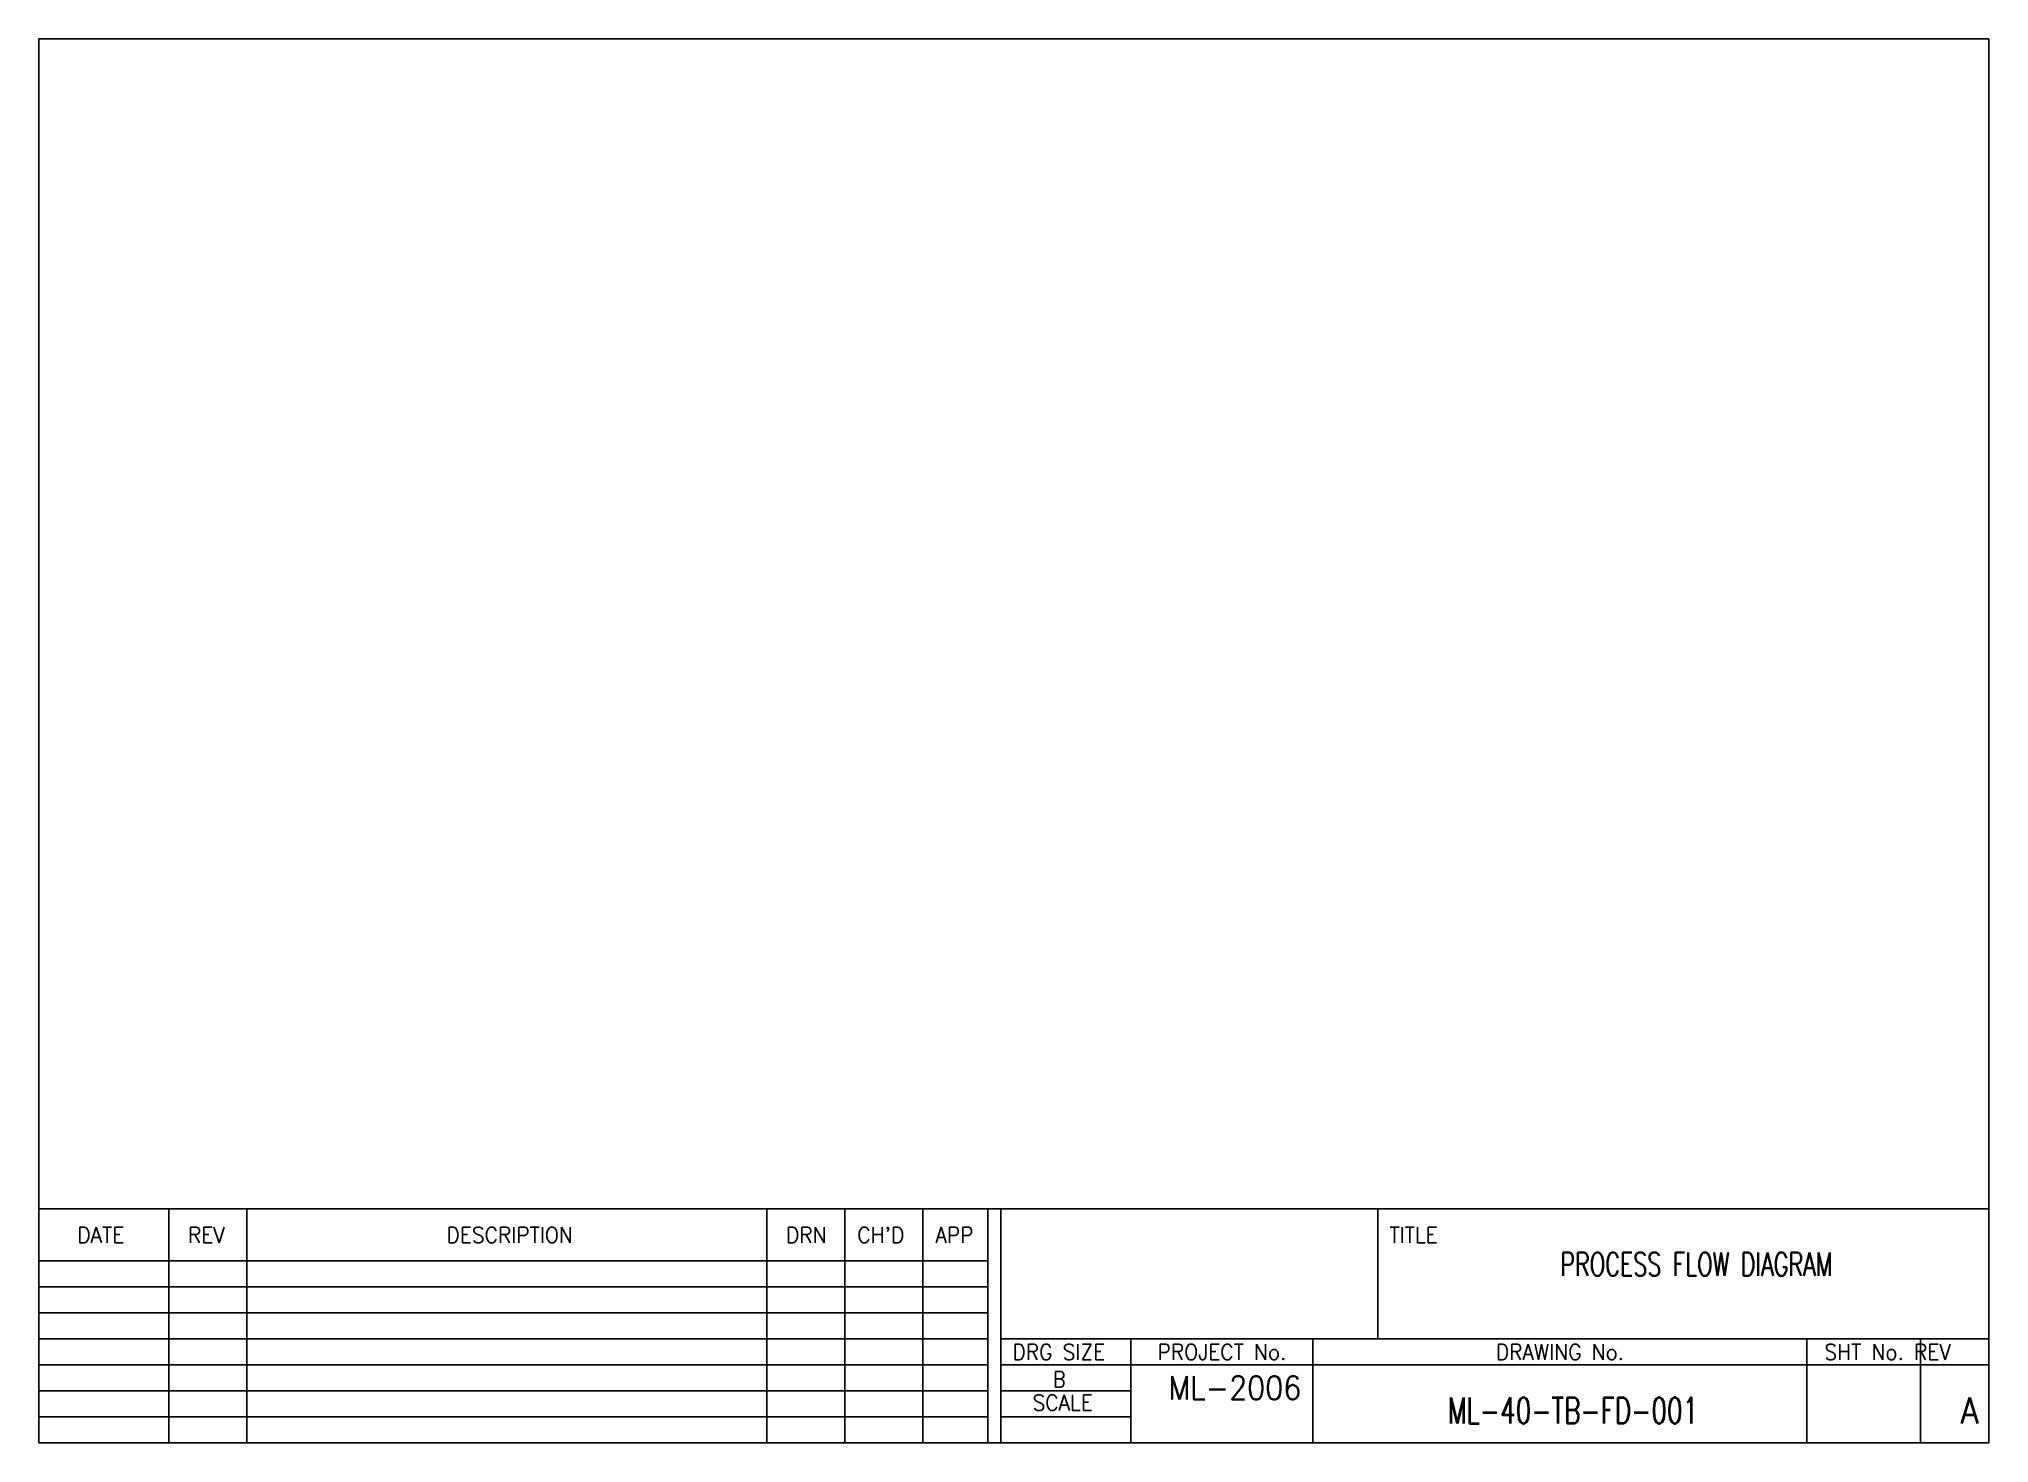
# Model space of a CAD drawing. Extents: x 5 to 380, y 10 to 280.
import ezdxf
from ezdxf.enums import TextEntityAlignment as Align

# ---------------------------------------------------------------- set-up
doc = ezdxf.new("R2010")
doc.units = 0
doc.header["$MEASUREMENT"] = 0
doc.layers.get('0').update_dxf_attribs({"linetype": 'CONTINUOUS'})
for name, color, linetype in [('ELAT003$', 3, 'CONTINUOUS'), ('ELAT007$', 250, 'CONTINUOUS'), ('TEXT', 250, 'CONTINUOUS')]:
    doc.layers.add(name, color=color, linetype=linetype)
doc.styles.add('0', font='romans', dxfattribs={"width": 0.9})
doc.styles.add('JV-ROMAN', font='ROMANS.SHX', dxfattribs={"width": 0.8})
doc.styles.add('ROMANS', font='ROMANS.shx', dxfattribs={"width": 0.9})

# ---------------------------------------------------------------- blocks, each defined once
blk = doc.blocks.new('JVTA3TTL')
at = {"layer": 'ELAT003$', "color": 3, "linetype": 'Continuous', "style": 'ROMANS', "width": 0.9}
for tag, p in [('TITLE19', (321.25, 47.5)), ('TITLE29', (321.25, 44.375)), ('TITLE39', (321.25, 41.25)), ('TITLE49', (321.25, 38.125)), ('TITLE59', (321.25, 35))]:
    blk.add_attdef(tag, text='', height=4.5, dxfattribs=at).set_placement(p, align=Align.MIDDLE)
at = {"layer": 'ELAT003$', "color": 3, "linetype": 'Continuous', "style": 'ROMANS', "width": 0.7}
for tag, p in [('TITLE17', (321.25, 47.5)), ('TITLE27', (321.25, 44.375)), ('TITLE37', (321.25, 41.25)), ('TITLE47', (321.25, 38.125)), ('TITLE57', (321.25, 35))]:
    blk.add_attdef(tag, text='', height=4.5, dxfattribs=at).set_placement(p, align=Align.MIDDLE_CENTER)
at = {"layer": 'ELAT003$', "color": 3, "style": 'ROMANS'}
for tag, height, width, p in [('PROJ', 4.5, 0.9, (232.5, 20.625)), ('CWO', 4.5, 0.9, (232.5, 14.375)), ('DRG9', 5, 0.9, (297.5, 16.25)), ('DRG7', 5, 0.7, (297.5, 16.25)), ('DRG5', 5, 0.5, (297.5, 16.25)), ('SHT', 4.5, 0.6, (356.25, 16.25)), ('REV', 5, 0.9, (373.75, 16.25))]:
    blk.add_attdef(tag, text='', height=height, dxfattribs=dict(at, width=width)).set_placement(p, align=Align.MIDDLE)
at = {"layer": 'ELAT007$', "color": 7, "style": 'ROMANS', "width": 0.9}
blk.add_attdef('SCALE', text='', height=2.5, dxfattribs=at).set_placement((202.5, 12.5), align=Align.MIDDLE)

msp = doc.modelspace()

# ---------------------------------------------------------------- linework, layer by layer
at = {"color": 5}
for p, q in [((5, 280), (5, 10)), ((5, 280), (380, 280)), ((380, 10), (380, 280)), ((5, 55), (380, 55)), ((190, 55), (190, 10)), ((262.5, 30), (262.5, 55)), ((380, 30), (190, 30)), ((5, 10), (380, 10))]:
    msp.add_line(p, q, dxfattribs=at)
at = {"color": 1}
for p, q in [((30, 10), (30, 55)), ((45, 55), (45, 10)), ((145, 10), (145, 55)), ((160, 55), (160, 10)), ((175, 10), (175, 55)), ((187.5, 10), (187.5, 55)), ((215, 10), (215, 30)), ((250, 30), (250, 10)), ((345, 29.97), (345, 10)), ((366.85, 10), (366.85, 29.97))]:
    msp.add_line(p, q, dxfattribs=at)
at = {"color": 7}
for p, q in [((187.5, 45), (5, 45)), ((187.5, 40), (5, 40)), ((187.5, 35), (5, 35)), ((187.5, 30), (5, 30)), ((187.5, 25), (5, 25)), ((215, 25), (190, 25)), ((380, 25), (215, 25)), ((187.5, 20), (5, 20)), ((190, 20), (215, 20)), ((187.5, 15), (5, 15)), ((215, 15), (190, 15))]:
    msp.add_line(p, q, dxfattribs=at)

# ---------------------------------------------------------------- block references
at = {"layer": 'TEXT'}
ref = msp.add_blockref('JVTA3TTL', (2.5, 0), dxfattribs=at)
ref.add_attrib('TITLE27', 'PROCESS FLOW DIAGRAM', dxfattribs={"layer": 'ELAT003$', "color": 3, "linetype": 'Continuous', "height": 4.5, "style": 'ROMANS', "width": 0.7}).set_placement((323.75, 44.38), align=Align.MIDDLE_CENTER)
ref.add_attrib('DRG7', 'ML-40-TB-FD-001', dxfattribs={"layer": 'ELAT003$', "color": 3, "height": 5, "style": 'ROMANS', "width": 0.7}).set_placement((300, 16.25), align=Align.MIDDLE)
ref.add_attrib('PROJ', 'ML-2006', dxfattribs={"layer": 'ELAT003$', "color": 3, "height": 4.5, "style": 'ROMANS', "width": 0.9}).set_placement((235, 20.62), align=Align.MIDDLE)
ref.add_attrib('REV', 'A', dxfattribs={"layer": 'ELAT003$', "color": 3, "height": 5, "style": 'ROMANS', "width": 0.9}).set_placement((376.25, 16.25), align=Align.MIDDLE)

# ---------------------------------------------------------------- texts
at = {"color": 7, "style": 'JV-ROMAN', "width": 0.95}
for s, p in [('DATE', (12.36, 48.5)), ('REV', (33.64, 48.5)), ('DESCRIPTION', (83.36, 48.5)), ('DRN', (148.64, 48.5)), ("CH'D", (162.36, 48.5)), ('APP', (177.39, 48.5)), ('TITLE', (264.71, 48.5)), ('DRG SIZE', (192.21, 26)), ('SHT No. REV', (348.36, 26)), ('SCALE', (196.07, 16.25))]:
    msp.add_text(s, height=3, dxfattribs=at).set_placement(p)
for s, p in [('PROJECT No.', (232.5, 27.5)), ('DRAWING No.', (297.5, 27.5))]:
    msp.add_text(s, height=3, dxfattribs=at).set_placement(p, align=Align.MIDDLE_CENTER)
at = {"color": 1, "insert": (200, 23.75), "char_height": 3, "width": 6.25, "attachment_point": 1, "style": '0'}
msp.add_mtext('{B}', dxfattribs=at)

doc.saveas('drawing.dxf')
